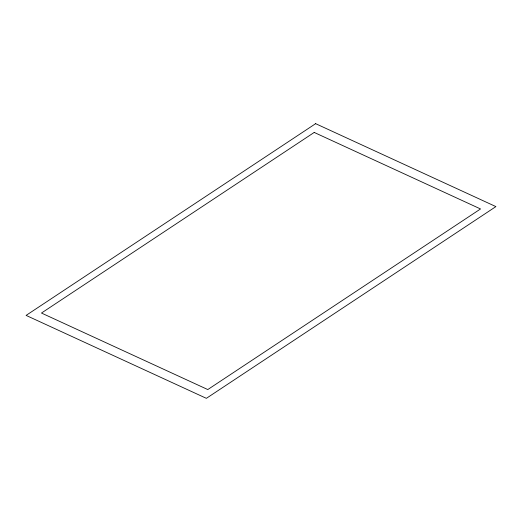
<?xml version="1.0" encoding="UTF-8"?>
<svg xmlns="http://www.w3.org/2000/svg" width="522" height="522" viewBox="0 0 522 522"><rect width="100%" height="100%" fill="white"/><g stroke="black" fill="none" stroke-linecap="round" stroke-linejoin="round"><path stroke-width="0.78" d="M315.634 123.668L26.1 315.399L206.366 398.332L495.9 206.601L315.634 123.668M314.211 132.438L41.466 313.043L207.789 389.562L480.534 208.957L314.211 132.438"/></g></svg>
